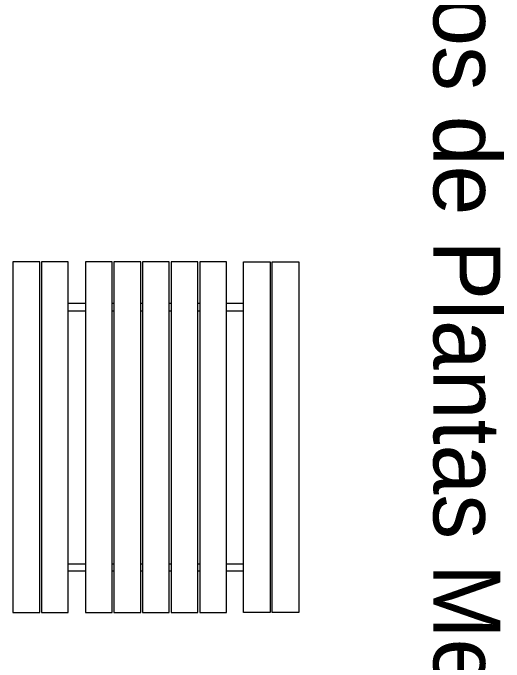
# Model space of a CAD drawing. Header units: metres. Extents: x 78 to 178, y -74 to 157.
# Drawn here: x 124.178 to 126.741, y 81.539 to 84.925 of the extents above; entities that cross this region are included whole.
import ezdxf

# ---------------------------------------------------------------- set-up
doc = ezdxf.new("R2010")
doc.units = ezdxf.units.M
doc.layers.add('mobiliario', color=252, linetype='Continuous', lineweight=9)
doc.layers.add('Texto', color=250, linetype='Continuous', lineweight=9)

# ---------------------------------------------------------------- blocks, each defined once
blk = doc.blocks.new('cdr20-4')
at = {"layer": 'mobiliario'}
for points in [[(0.5438, 1.9556), (0.5438, 2.0953), (2.3726, 2.0953), (2.3726, 1.9556)], [(0.5438, 1.9556), (0.5438, 2.0953), (2.3726, 2.0953), (2.3726, 1.9556)], [(0.5438, 1.8063), (0.5438, 1.946), (2.3726, 1.946), (2.3726, 1.8063)], [(0.5438, 1.8063), (0.5438, 1.946), (2.3726, 1.946), (2.3726, 1.8063)], [(0.5438, 1.7174), (0.5438, 1.5777), (2.3726, 1.5777), (2.3726, 1.7174)], [(0.5438, 1.7174), (0.5438, 1.5777), (2.3726, 1.5777), (2.3726, 1.7174)], [(0.5438, 1.5682), (0.5438, 1.4285), (2.3726, 1.4285), (2.3726, 1.5682)], [(0.5438, 1.5682), (0.5438, 1.4285), (2.3726, 1.4285), (2.3726, 1.5682)], [(0.5438, 1.419), (0.5438, 1.2793), (2.3726, 1.2793), (2.3726, 1.419)], [(0.5438, 1.419), (0.5438, 1.2793), (2.3726, 1.2793), (2.3726, 1.419)], [(0.5438, 1.2698), (0.5438, 1.1301), (2.3726, 1.1301), (2.3726, 1.2698)], [(0.5438, 1.2698), (0.5438, 1.1301), (2.3726, 1.1301), (2.3726, 1.2698)], [(0.5438, 1.1205), (0.5438, 0.9808), (2.3726, 0.9808), (2.3726, 1.1205)], [(0.5438, 1.1205), (0.5438, 0.9808), (2.3726, 0.9808), (2.3726, 1.1205)], [(0.5438, 0.8919), (0.5438, 0.7522), (2.3726, 0.7522), (2.3726, 0.8919)], [(0.5438, 0.8919), (0.5438, 0.7522), (2.3726, 0.7522), (2.3726, 0.8919)], [(0.5438, 0.7427), (0.5438, 0.603), (2.3726, 0.603), (2.3726, 0.7427)], [(0.5438, 0.7427), (0.5438, 0.603), (2.3726, 0.603), (2.3726, 0.7427)]]:
    blk.add_lwpolyline(points, close=True, dxfattribs=at)
for points in [[(0.7597, 1.8063), (0.7597, 1.7174)], [(0.7978, 1.7174), (0.7978, 1.8063)], [(2.1186, 1.7174), (2.1186, 1.8063)], [(2.1567, 1.8063), (2.1567, 1.7174)], [(0.7597, 1.5777), (0.7597, 1.5682)], [(0.7978, 1.5682), (0.7978, 1.5777)], [(2.1186, 1.5682), (2.1186, 1.5777)], [(2.1567, 1.5777), (2.1567, 1.5682)], [(0.7597, 1.4285), (0.7597, 1.419)], [(0.7978, 1.419), (0.7978, 1.4285)], [(2.1186, 1.419), (2.1186, 1.4285)], [(2.1567, 1.4285), (2.1567, 1.419)], [(0.7597, 1.2793), (0.7597, 1.2698)], [(0.7978, 1.2698), (0.7978, 1.2793)], [(2.1186, 1.2698), (2.1186, 1.2793)], [(2.1567, 1.2793), (2.1567, 1.2698)], [(0.7597, 1.1301), (0.7597, 1.1205)], [(0.7978, 1.1205), (0.7978, 1.1301)], [(2.1186, 1.1205), (2.1186, 1.1301)], [(2.1567, 1.1301), (2.1567, 1.1205)], [(0.7597, 0.9808), (0.7597, 0.8919)], [(0.7978, 0.8919), (0.7978, 0.9808)], [(2.1186, 0.8919), (2.1186, 0.9808)], [(2.1567, 0.9808), (2.1567, 0.8919)]]:
    blk.add_lwpolyline(points, dxfattribs=at)

msp = doc.modelspace()

# ---------------------------------------------------------------- block references
at = {"rotation": 270}
msp.add_blockref('cdr20-4', (123.57538, 84.16997), dxfattribs=at)

# ---------------------------------------------------------------- texts
at = {"layer": 'Texto', "insert": (126.72246, 86.15561), "char_height": 0.3495215, "width": 7.0666215, "attachment_point": 1, "rotation": 270}
msp.add_mtext('Huertos de Plantas Medicinales', dxfattribs=at)

doc.saveas('drawing.dxf')
